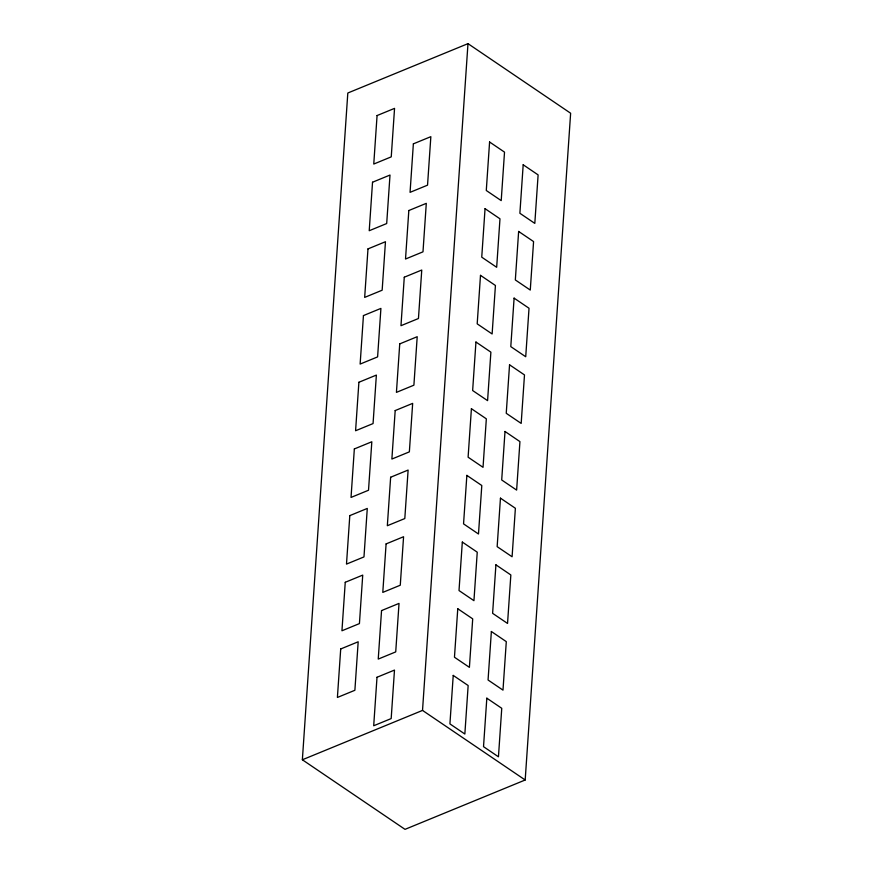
<?xml version="1.0" encoding="UTF-8"?>
<svg xmlns="http://www.w3.org/2000/svg" width="873" height="873" viewBox="0 0 873 873"><rect width="100%" height="100%" fill="white"/><g stroke="black" fill="none" stroke-linecap="round" stroke-linejoin="round"><path stroke-width="1.31" d="M302.364 759.772L347.814 93.007L467.983 43.65L570.636 113.228L525.186 779.993L405.017 829.35L302.364 759.772L422.521 710.415L525.186 779.993M422.521 710.415L467.983 43.65M340.71 648.966L337.404 697.451L354.885 690.281L358.181 641.786L340.71 648.966M345.25 582.291L341.943 630.775L359.425 623.595L362.731 575.111L345.25 582.291M349.8 515.616L346.494 564.1L363.976 556.919L367.282 508.435L349.8 515.616M354.34 448.94L351.033 497.424L368.515 490.244L371.822 441.76L354.34 448.94M358.89 382.265L355.584 430.749L373.066 423.569L376.372 375.084L358.89 382.265M363.441 315.579L360.134 364.074L377.605 356.893L380.912 308.409L363.441 315.579M367.98 248.903L364.674 297.398L382.156 290.218L385.462 241.723L367.98 248.903M372.531 182.228L369.224 230.723L386.695 223.543L390.002 175.047L372.531 182.228M377.071 115.552L373.764 164.048L391.246 156.867L394.552 108.372L377.071 115.552M377.005 677.262L373.699 725.758L391.18 718.577L394.487 670.082L377.005 677.262M381.545 610.587L378.238 659.082L395.72 651.902L399.026 603.407L381.545 610.587M386.095 543.912L382.789 592.396L400.271 585.226L403.577 536.731L386.095 543.912M390.646 477.236L387.339 525.721L404.81 518.551L408.117 470.056L390.646 477.236M395.185 410.561L391.879 459.045L409.361 451.865L412.667 403.381L395.185 410.561M399.736 343.886L396.429 392.37L413.9 385.189L417.207 336.705L399.736 343.886M404.275 277.21L400.969 325.694L418.451 318.514L421.757 270.03L404.275 277.21M408.826 210.524L405.519 259.019L422.99 251.839L426.297 203.354L408.826 210.524M413.366 143.849L410.059 192.344L427.541 185.163L430.847 136.668L413.366 143.849M453.229 675.418L449.922 723.903L464.851 734.029L468.157 685.534L453.229 675.418M457.768 608.743L454.462 657.227L469.401 667.354L472.708 618.859L457.768 608.743M462.319 542.068L459.012 590.552L473.941 600.679L477.247 552.183L462.319 542.068M466.859 475.381L463.552 523.876L478.491 534.003L481.798 485.508L466.859 475.381M471.409 408.706L468.103 457.201L483.031 467.328L486.337 418.833L471.409 408.706M475.949 342.03L472.642 390.526L487.581 400.642L490.888 352.157L475.949 342.03M480.499 275.355L477.193 323.85L492.121 333.966L495.428 285.482L480.499 275.355M485.05 208.68L481.743 257.175L496.672 267.291L499.978 218.807L485.05 208.68M489.589 142.004L486.283 190.5L501.211 200.615L504.518 152.131L489.589 142.004M486.828 698.182L483.522 746.677L498.45 756.804L501.757 708.309L486.828 698.182M491.368 631.506L488.062 680.002L502.99 690.128L506.296 641.633L491.368 631.506M495.919 564.831L492.612 613.326L507.54 623.442L510.847 574.958L495.919 564.831M500.458 498.156L497.152 546.651L512.091 556.767L515.386 508.282L500.458 498.156M505.009 431.48L501.702 479.975L516.63 490.091L519.937 441.607L505.009 431.48M509.548 364.805L506.242 413.3L521.181 423.416L524.487 374.932L509.548 364.805M514.099 298.13L510.792 346.625L525.721 356.741L529.027 308.256L514.099 298.13M518.638 231.454L515.332 279.949L530.271 290.065L533.578 241.57L518.638 231.454M523.189 164.779L519.882 213.274L534.811 223.39L538.117 174.895L523.189 164.779"/></g></svg>
